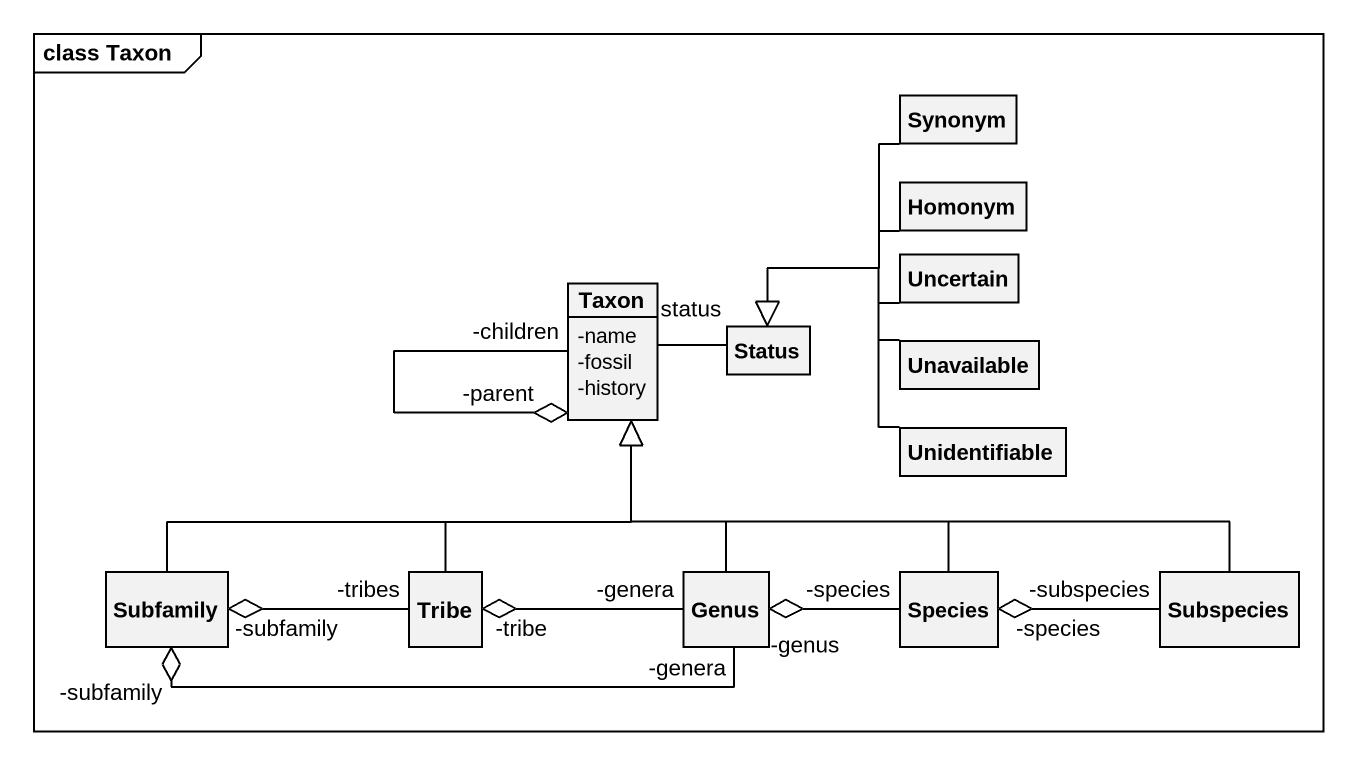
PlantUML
@startuml
mainframe class Taxon
hide circle
hide empty members
skinparam classAttributeIconSize 0
class Synonym
class Homonym
class Uncertain
class Taxon {
  -name
  -fossil
  -history
}
class Status
class Unavailable
class Unidentifiable
class Subfamily
class Tribe
class Genus
class Species
class Subspecies
Synonym --|> Status
Homonym --|> Status
Uncertain -left-|> Status
Taxon "-parent" o-- "-children" Taxon
Taxon -right- Status : status
Unavailable -left-|> Status
Unidentifiable -left-|> Status
Subfamily -right-|> Taxon
Subfamily "-subfamily" o-right- "-tribes" Tribe
Subfamily "-subfamily" o-right- "-genera" Genus
Tribe -up-|> Taxon
Tribe "-tribe" o-right- "-genera" Genus
Genus -up-|> Taxon
Genus "-genus" o-right- "-species" Species
Species -up-|> Taxon
Species "-species" o-right- "-subspecies" Subspecies
Subspecies -left-|> Taxon
@enduml
